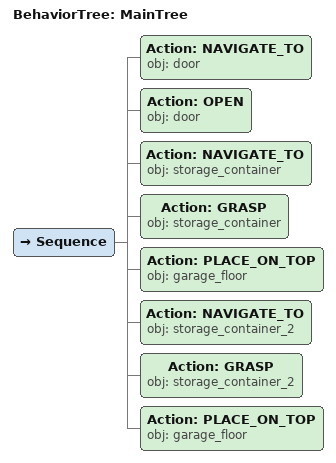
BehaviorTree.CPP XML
<root main_tree_to_execute="MainTree">
  <BehaviorTree ID="MainTree">
    <Sequence>
      <!-- Navigate to door -->
      <Action ID="NAVIGATE_TO" obj="door" />
      <!-- Open the door -->
      <Action ID="OPEN" obj="door" />
      <!-- Navigate to storage_container -->
      <Action ID="NAVIGATE_TO" obj="storage_container" />
      <!-- Grasp storage_container -->
      <Action ID="GRASP" obj="storage_container" />
      <!-- Place on garage_floor -->
      <Action ID="PLACE_ON_TOP" obj="garage_floor" />
      <!-- Navigate to storage_container_2 -->
      <Action ID="NAVIGATE_TO" obj="storage_container_2" />
      <!-- Grasp storage_container_2 -->
      <Action ID="GRASP" obj="storage_container_2" />
      <!-- Place on garage_floor -->
      <Action ID="PLACE_ON_TOP" obj="garage_floor" />
    </Sequence>
  </BehaviorTree>
</root>
